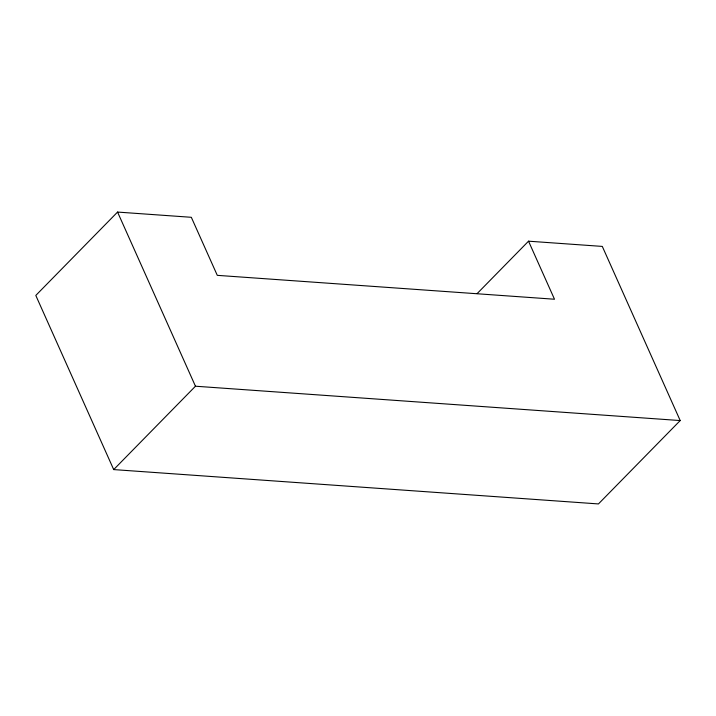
<?xml version="1.0" encoding="UTF-8"?>
<svg xmlns="http://www.w3.org/2000/svg" width="716" height="716" viewBox="0 0 716 716"><rect width="100%" height="100%" fill="white"/><g stroke="black" fill="none" stroke-linecap="round" stroke-linejoin="round"><path stroke-width="1.07" d="M528.533 241.185L554.497 299.234L217.288 275.347L191.324 217.297L117.558 212.07L35.8 295.44L113.701 469.589L598.442 503.93L680.2 420.56L602.299 246.411L528.533 241.185L477.142 293.587M113.701 469.589L195.459 386.219L680.2 420.56M117.558 212.07L195.459 386.219"/></g></svg>
